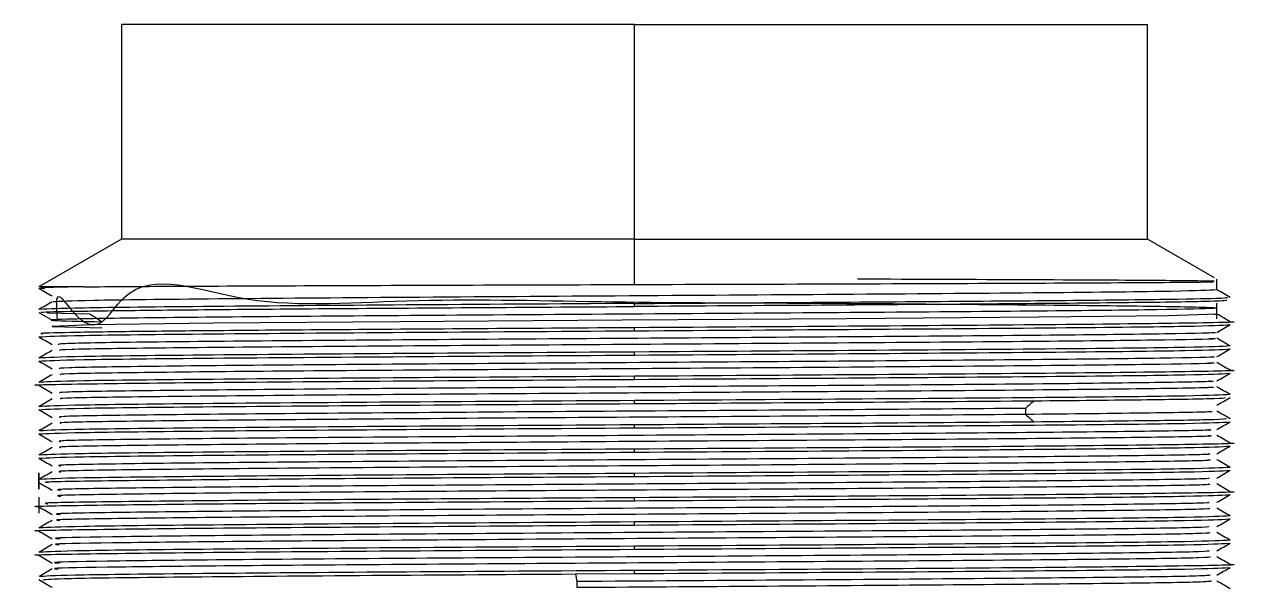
# Model space of a CAD drawing. Header units: millimetres. Extents: x 101 to 291, y 114 to 180.
# Drawn here: x 105.64 to 112.12, y 177.11 to 180.1 of the extents above; entities that cross this region are included whole.
import ezdxf

# ---------------------------------------------------------------- set-up
doc = ezdxf.new("R2010")
doc.units = ezdxf.units.MM

msp = doc.modelspace()

# ---------------------------------------------------------------- linework, layer by layer
at = {"color": 7, "linetype": 'Continuous', "lineweight": 25}
for p, q in [((106.1586, 180.0999), (106.1586, 178.9589)), ((108.8836, 180.0999), (106.1586, 180.0999)), ((108.8836, 178.9589), (108.8836, 180.0999)), ((108.8836, 180.0999), (111.6086, 180.0999)), ((111.6086, 178.9589), (111.6086, 180.0999)), ((106.1586, 178.9589), (105.72, 178.7057)), ((108.8836, 178.9589), (106.1586, 178.9589)), ((108.8836, 178.7178), (108.8836, 178.9589)), ((108.8836, 178.9589), (111.6086, 178.9589)), ((111.9646, 178.7534), (111.6086, 178.9589)), ((111.9772, 178.6894), (111.9772, 178.7468)), ((105.9609, 178.7057), (105.72, 178.7057)), ((108.8836, 178.6009), (108.8836, 178.617)), ((111.9772, 178.5355), (111.9772, 178.6178)), ((105.7207, 178.5684), (105.7914, 178.5276)), ((105.9919, 178.56), (105.7651, 178.5652)), ((108.8836, 178.4719), (108.8836, 178.488)), ((108.8836, 178.3429), (108.8836, 178.359)), ((108.8836, 178.2139), (108.8836, 178.23)), ((108.8836, 178.0849), (108.8836, 178.101)), ((110.9598, 178.0597), (110.9598, 178.0274)), ((108.8836, 177.9559), (108.8836, 177.972)), ((108.8836, 177.8269), (108.8836, 177.843)), ((105.72, 177.7165), (105.72, 177.6309)), ((105.72, 177.714), (105.72, 177.6309)), ((105.72, 177.6309), (105.72, 177.714)), ((108.8836, 177.6979), (108.8836, 177.714)), ((105.72, 177.5875), (105.72, 177.5019)), ((108.8836, 177.5689), (108.8836, 177.585)), ((108.8836, 177.4399), (108.8836, 177.456)), ((108.8836, 177.3109), (108.8836, 177.327)), ((108.5696, 177.1798), (108.8836, 177.1819)), ((108.5696, 177.1799), (108.5765, 177.1396)), ((108.8836, 177.1819), (108.8836, 177.198)), ((108.5765, 177.1395), (108.5765, 177.1073))]:
    msp.add_line(p, q, dxfattribs=at)
at = {"color": 7, "linetype": 'Continuous', "lineweight": 25, "flags": 128}
for points in [[(111.9615, 178.5607), (111.9769, 178.5601), (111.7193, 178.552), (111.0283, 178.5439), (110.0095, 178.5359), (108.8187, 178.5278), (107.6378, 178.5197), (106.6473, 178.5116), (105.9986, 178.5036), (105.7908, 178.4955), (106.0557, 178.4874), (106.0557, 178.4874)], [(105.9919, 178.5601), (106.0238, 178.5399), (106.0557, 178.5198)]]:
    msp.add_lwpolyline(points, dxfattribs=at)
at = {"color": 7, "linetype": 'Continuous', "lineweight": 25}
for points, knots in [([(105.8184, 178.5282), (105.8141, 178.5928), (105.8026, 178.7671), (105.9886, 178.3756), (106.2628, 178.8277), (106.7987, 178.5695), (107.7105, 178.6518), (108.7709, 178.6208), (109.8416, 178.6201), (110.8006, 178.6113), (111.5343, 178.6047), (111.9567, 178.5975), (112.0182, 178.5905), (111.7116, 178.5834), (111.0729, 178.5764), (110.1771, 178.5693), (109.1294, 178.5622), (108.0528, 178.5551), (107.0742, 178.5481), (106.3063, 178.541), (105.8475, 178.5339), (105.7215, 178.5269), (105.9443, 178.5221), (106.0557, 178.5198)], [0, 0, 0, 0, 0.023196, 0.062577, 0.076601, 0.127902, 0.179203, 0.230505, 0.281806, 0.333107, 0.384408, 0.435709, 0.487009, 0.538309, 0.589608, 0.640908, 0.692207, 0.743506, 0.794805, 0.846104, 0.897403, 0.948702, 1, 1, 1, 1]), ([(108.8836, 178.7178), (109.2427, 178.719), (109.9603, 178.7213), (110.9115, 178.7248), (111.6059, 178.7284), (111.9799, 178.7314), (111.9604, 178.7332), (111.9534, 178.7339)], [0, 0, 0, 0, 0.219521, 0.438617, 0.657284, 0.875524, 1, 1, 1, 1]), ([(111.962, 178.7354), (111.872, 178.7366), (111.6921, 178.7389), (111.0092, 178.7425), (110.3812, 178.7448), (110.0675, 178.746)], [0, 0, 0, 0, 0.3339894, 0.6673232, 1, 1, 1, 1]), ([(105.7198, 178.6977), (105.7316, 178.6909), (105.7551, 178.6773), (105.7787, 178.6637), (105.7905, 178.6569)], [0, 0, 0, 0, 0.5, 1, 1, 1, 1]), ([(105.9609, 178.7057), (105.8414, 178.7035), (105.6906, 178.7007), (105.7408, 178.698), (105.7512, 178.6974)], [0, 0, 0, 0, 0.79261, 1, 1, 1, 1]), ([(111.9773, 178.6894), (111.9284, 178.6867), (111.8306, 178.6813), (111.1069, 178.6732), (110.0772, 178.6651), (108.8566, 178.657), (107.6399, 178.649), (106.6224, 178.6409), (105.921, 178.6329), (105.8374, 178.6276), (105.7963, 178.625)], [0, 0, 0, 0, 0.125441, 0.250883, 0.376327, 0.501771, 0.627217, 0.752664, 0.878112, 1, 1, 1, 1]), ([(105.9609, 178.7057), (106.1057, 178.7067), (106.3951, 178.7087), (107.1091, 178.7117), (107.9556, 178.7148), (108.5744, 178.7168), (108.8836, 178.7178)], [0, 0, 0, 0, 0.250623, 0.500831, 0.750622, 1, 1, 1, 1]), ([(112.0474, 178.6491), (112.0356, 178.656), (112.012, 178.6696), (111.9885, 178.6832), (111.9767, 178.69)], [0, 0, 0, 0, 0.500011, 1, 1, 1, 1]), ([(105.7904, 178.6255), (105.7786, 178.6187), (105.755, 178.6051), (105.7315, 178.5914), (105.7197, 178.5846)], [0, 0, 0, 0, 0.500011, 1, 1, 1, 1]), ([(108.8836, 178.617), (108.469, 178.6143), (107.6399, 178.6089), (106.5947, 178.6009), (105.8686, 178.5929), (105.774, 178.5876), (105.7275, 178.585)], [0, 0, 0, 0, 0.251947, 0.503894, 0.75584, 1, 1, 1, 1]), ([(105.7412, 178.5686), (105.7353, 178.5692), (105.7108, 178.5714), (105.8665, 178.5754), (106.2018, 178.5805), (106.7157, 178.5856), (107.3592, 178.5907), (108.0974, 178.5958), (108.6215, 178.5992), (108.8836, 178.6009)], [0, 0, 0, 0, 0.050507, 0.208756, 0.367004, 0.525253, 0.683502, 0.841752, 1, 1, 1, 1]), ([(108.8836, 178.617), (109.1683, 178.6188), (109.7378, 178.6225), (110.5296, 178.6281), (111.2038, 178.6336), (111.7039, 178.6392), (112.0076, 178.6445), (112.0252, 178.6479), (112.0333, 178.6495)], [0, 0, 0, 0, 0.170584, 0.341168, 0.511753, 0.682336, 0.85292, 1, 1, 1, 1]), ([(112.0301, 178.6328), (112.0087, 178.6309), (111.963, 178.6268), (111.5093, 178.6205), (110.8018, 178.614), (109.8926, 178.6074), (109.2199, 178.6031), (108.8836, 178.6009)], [0, 0, 0, 0, 0.18049, 0.385368, 0.590245, 0.795122, 1, 1, 1, 1]), ([(112.0474, 178.5201), (112.0356, 178.5269), (112.012, 178.5405), (111.9885, 178.5541), (111.9767, 178.561)], [0, 0, 0, 0, 0.499972, 1, 1, 1, 1]), ([(105.7201, 178.4396), (105.7677, 178.4423), (105.8628, 178.4477), (106.5943, 178.4557), (107.64, 178.4638), (108.4691, 178.4692), (108.8836, 178.4719)], [0, 0, 0, 0, 0.249949, 0.499966, 0.749983, 1, 1, 1, 1]), ([(108.8836, 178.488), (108.6215, 178.4863), (108.0974, 178.4829), (107.3592, 178.4778), (106.7157, 178.4727), (106.2018, 178.4676), (105.8665, 178.4625), (105.7108, 178.4585), (105.7353, 178.4563), (105.7412, 178.4558)], [0, 0, 0, 0, 0.158297, 0.316595, 0.474892, 0.63319, 0.791487, 0.949785, 1, 1, 1, 1]), ([(112.0401, 178.5205), (112.0426, 178.5204), (112.1273, 178.5177), (111.8472, 178.5122), (111.1882, 178.5041), (110.1234, 178.4961), (109.2969, 178.4907), (108.8836, 178.488)], [0, 0, 0, 0, 0.00726, 0.255445, 0.50363, 0.751815, 1, 1, 1, 1]), ([(108.8836, 178.4719), (109.2982, 178.4746), (110.1273, 178.4799), (111.173, 178.488), (111.9045, 178.4961), (111.9996, 178.5014), (112.0471, 178.5041)], [0, 0, 0, 0, 0.250011, 0.500023, 0.750035, 1, 1, 1, 1]), ([(111.9767, 178.4634), (111.9886, 178.4702), (112.0122, 178.4839), (112.0359, 178.4975), (112.0477, 178.5044)], [0, 0, 0, 0, 0.4999886, 1, 1, 1, 1]), ([(105.7196, 178.4399), (105.7314, 178.433), (105.7551, 178.4194), (105.7787, 178.4057), (105.7905, 178.3989)], [0, 0, 0, 0, 0.5, 1, 1, 1, 1]), ([(111.9485, 178.4636), (111.9567, 178.4631), (112.0089, 178.4603), (111.7364, 178.455), (111.1399, 178.4479), (110.2366, 178.4407), (109.1777, 178.4335), (108.0816, 178.4263), (107.0804, 178.4191), (106.3094, 178.4119), (105.8437, 178.4052), (105.8287, 178.401), (105.8221, 178.3991)], [0, 0, 0, 0, 0.020822, 0.132284, 0.243745, 0.355206, 0.466665, 0.578125, 0.689583, 0.801041, 0.912498, 1, 1, 1, 1]), ([(111.9415, 178.4318), (111.9533, 178.4312), (112.0115, 178.4282), (111.7387, 178.4228), (111.1393, 178.4156), (110.2368, 178.4084), (109.1776, 178.4012), (108.0817, 178.394), (107.0801, 178.3868), (106.3103, 178.3796), (105.8515, 178.3731), (105.8351, 178.369), (105.8283, 178.3673)], [0, 0, 0, 0, 0.028204, 0.139664, 0.251124, 0.362582, 0.474041, 0.585498, 0.696955, 0.808412, 0.919867, 1, 1, 1, 1]), ([(112.0476, 178.3911), (112.0358, 178.3979), (112.0121, 178.4115), (111.9885, 178.4252), (111.9767, 178.432)], [0, 0, 0, 0, 0.499989, 1, 1, 1, 1]), ([(105.7906, 178.3675), (105.7787, 178.3607), (105.7551, 178.347), (105.7314, 178.3334), (105.7196, 178.3266)], [0, 0, 0, 0, 0.499989, 1, 1, 1, 1]), ([(108.8836, 178.359), (108.4691, 178.3563), (107.64, 178.3509), (106.5943, 178.3429), (105.8627, 178.3348), (105.7676, 178.3294), (105.7201, 178.3267)], [0, 0, 0, 0, 0.250011, 0.500023, 0.750035, 1, 1, 1, 1]), ([(105.7201, 178.3106), (105.7677, 178.3133), (105.8628, 178.3187), (106.5943, 178.3268), (107.64, 178.3348), (108.4691, 178.3402), (108.8836, 178.3429)], [0, 0, 0, 0, 0.249949, 0.499966, 0.749983, 1, 1, 1, 1]), ([(112.0471, 178.3912), (111.9996, 178.3886), (111.9045, 178.3832), (111.173, 178.3751), (110.1273, 178.3671), (109.2982, 178.3617), (108.8836, 178.359)], [0, 0, 0, 0, 0.249949, 0.499966, 0.749983, 1, 1, 1, 1]), ([(108.8836, 178.3429), (109.2982, 178.3456), (110.1273, 178.3509), (111.173, 178.359), (111.9045, 178.3671), (111.9996, 178.3724), (112.0471, 178.3751)], [0, 0, 0, 0, 0.250011, 0.500023, 0.750035, 1, 1, 1, 1]), ([(111.9768, 178.3344), (111.9887, 178.3412), (112.0123, 178.3549), (112.036, 178.3685), (112.0478, 178.3754)], [0, 0, 0, 0, 0.499989, 1, 1, 1, 1]), ([(105.7196, 178.3109), (105.7314, 178.304), (105.7551, 178.2904), (105.7787, 178.2767), (105.7905, 178.2699)], [0, 0, 0, 0, 0.4999887, 1, 1, 1, 1]), ([(111.9422, 178.3346), (111.9518, 178.334), (112.0006, 178.331), (111.7126, 178.3256), (111.0963, 178.3185), (110.1816, 178.3113), (109.1171, 178.3041), (108.023, 178.2969), (107.0305, 178.2897), (106.2756, 178.2825), (105.8331, 178.276), (105.8291, 178.2718), (105.8274, 178.2701)], [0, 0, 0, 0, 0.027236, 0.138666, 0.250096, 0.361527, 0.472959, 0.58439, 0.695823, 0.807255, 0.918687, 1, 1, 1, 1]), ([(111.9367, 178.3028), (111.9495, 178.302), (112.0038, 178.2989), (111.7147, 178.2934), (111.0958, 178.2862), (110.1817, 178.279), (109.117, 178.2718), (108.0231, 178.2646), (107.0302, 178.2574), (106.2766, 178.2502), (105.8403, 178.2438), (105.8345, 178.2399), (105.8322, 178.2383)], [0, 0, 0, 0, 0.034582, 0.146009, 0.257438, 0.368867, 0.480297, 0.591727, 0.703157, 0.814587, 0.926017, 1, 1, 1, 1]), ([(112.0477, 178.2621), (112.0359, 178.2689), (112.0122, 178.2826), (111.9886, 178.2962), (111.9767, 178.303)], [0, 0, 0, 0, 0.499972, 1, 1, 1, 1]), ([(105.7261, 178.1814), (105.7241, 178.1815), (105.6399, 178.1843), (105.9203, 178.1897), (106.5789, 178.1977), (107.6438, 178.2058), (108.4704, 178.2112), (108.8836, 178.2139)], [0, 0, 0, 0, 0.006285, 0.254714, 0.503142, 0.751572, 1, 1, 1, 1]), ([(105.7906, 178.2385), (105.7788, 178.2317), (105.7551, 178.218), (105.7315, 178.2044), (105.7197, 178.1975)], [0, 0, 0, 0, 0.499989, 1, 1, 1, 1]), ([(108.8836, 178.23), (108.469, 178.2273), (107.6399, 178.2219), (106.5947, 178.2139), (105.8687, 178.2059), (105.7741, 178.2006), (105.7275, 178.198)], [0, 0, 0, 0, 0.251959, 0.503919, 0.755878, 1, 1, 1, 1]), ([(112.0393, 178.2625), (112.042, 178.2624), (112.1273, 178.2597), (111.8474, 178.2542), (111.1882, 178.2461), (110.1234, 178.2381), (109.2969, 178.2327), (108.8836, 178.23)], [0, 0, 0, 0, 0.008175, 0.256131, 0.504087, 0.752044, 1, 1, 1, 1]), ([(108.8836, 178.2139), (109.2982, 178.2166), (110.1273, 178.2219), (111.1726, 178.23), (111.8995, 178.238), (111.9941, 178.2433), (112.0408, 178.2459)], [0, 0, 0, 0, 0.251665, 0.503331, 0.754996, 1, 1, 1, 1]), ([(111.9767, 178.2054), (111.9886, 178.2122), (112.0122, 178.2259), (112.0359, 178.2395), (112.0477, 178.2464)], [0, 0, 0, 0, 0.5, 1, 1, 1, 1]), ([(105.7195, 178.1819), (105.7313, 178.175), (105.7549, 178.1614), (105.7786, 178.1477), (105.7904, 178.1409)], [0, 0, 0, 0, 0.5, 1, 1, 1, 1]), ([(111.9374, 178.2056), (111.9476, 178.2049), (111.992, 178.2018), (111.6874, 178.1962), (111.0519, 178.1891), (110.126, 178.1819), (109.0563, 178.1747), (107.9648, 178.1675), (106.9814, 178.1603), (106.243, 178.1531), (105.8232, 178.1467), (105.8293, 178.1427), (105.8317, 178.1411)], [0, 0, 0, 0, 0.033289, 0.144759, 0.256229, 0.367698, 0.479168, 0.590638, 0.70211, 0.813581, 0.925053, 1, 1, 1, 1]), ([(111.9333, 178.1738), (111.9465, 178.1729), (111.9957, 178.1696), (111.6893, 178.164), (111.0515, 178.1568), (110.1261, 178.1496), (109.0563, 178.1424), (107.9649, 178.1352), (106.9811, 178.128), (106.2441, 178.1208), (105.8299, 178.1146), (105.8337, 178.1107), (105.8352, 178.1093)], [0, 0, 0, 0, 0.040591, 0.152058, 0.263524, 0.374991, 0.486458, 0.597926, 0.709394, 0.820863, 0.932332, 1, 1, 1, 1]), ([(112.0477, 178.1331), (112.0358, 178.1399), (112.0122, 178.1535), (111.9885, 178.1672), (111.9767, 178.174)], [0, 0, 0, 0, 0.5, 1, 1, 1, 1]), ([(105.7905, 178.1095), (105.7787, 178.1027), (105.7551, 178.089), (105.7314, 178.0754), (105.7196, 178.0686)], [0, 0, 0, 0, 0.5000001, 1, 1, 1, 1]), ([(108.8836, 178.101), (108.4691, 178.0983), (107.64, 178.0929), (106.5943, 178.0849), (105.8627, 178.0768), (105.7676, 178.0714), (105.7201, 178.0688)], [0, 0, 0, 0, 0.250011, 0.500023, 0.750035, 1, 1, 1, 1]), ([(105.7201, 178.0526), (105.7677, 178.0553), (105.8628, 178.0607), (106.5943, 178.0687), (107.64, 178.0768), (108.4691, 178.0822), (108.8836, 178.0849)], [0, 0, 0, 0, 0.2499493, 0.4999659, 0.7499834, 1, 1, 1, 1]), ([(112.0471, 178.1332), (111.9996, 178.1306), (111.9045, 178.1252), (111.173, 178.1171), (110.1273, 178.1091), (109.2982, 178.1037), (108.8836, 178.101)], [0, 0, 0, 0, 0.249949, 0.499966, 0.749983, 1, 1, 1, 1]), ([(108.8836, 178.0849), (109.2755, 178.0874), (110.0593, 178.0924), (110.6909, 178.0975), (111.0067, 178.1)], [0, 0, 0, 0, 0.499999, 1, 1, 1, 1]), ([(111.0067, 178.1), (110.9988, 178.0933), (110.9832, 178.0799), (110.9676, 178.0664), (110.9598, 178.0597)], [0, 0, 0, 0, 0.500015, 1, 1, 1, 1]), ([(111.0067, 178.1), (111.2214, 178.102), (111.651, 178.1062), (111.9985, 178.1119), (112.0152, 178.1155), (112.0225, 178.1171)], [0, 0, 0, 0, 0.360053, 0.720107, 1, 1, 1, 1]), ([(111.9767, 178.0764), (111.9885, 178.0832), (112.0122, 178.0969), (112.0358, 178.1105), (112.0476, 178.1174)], [0, 0, 0, 0, 0.500011, 1, 1, 1, 1]), ([(105.7196, 178.0529), (105.7314, 178.046), (105.7551, 178.0324), (105.7787, 178.0187), (105.7905, 178.0119)], [0, 0, 0, 0, 0.499989, 1, 1, 1, 1]), ([(110.9598, 178.0597), (110.6674, 178.0573), (110.0826, 178.0525), (108.9921, 178.0453), (107.9077, 178.0381), (106.9326, 178.0309), (106.2114, 178.0237), (105.8132, 178.0174), (105.8287, 178.0136), (105.8347, 178.0121)], [0, 0, 0, 0, 0.1510867, 0.3021738, 0.4532615, 0.6043498, 0.7554392, 0.9065289, 1, 1, 1, 1]), ([(110.9598, 178.0274), (110.6674, 178.025), (110.0826, 178.0202), (108.9921, 178.013), (107.9078, 178.0058), (106.9323, 177.9986), (106.2125, 177.9914), (105.8193, 177.9853), (105.8322, 177.9816), (105.8368, 177.9803)], [0, 0, 0, 0, 0.15258, 0.305162, 0.457743, 0.610326, 0.762909, 0.915492, 1, 1, 1, 1]), ([(111.9326, 178.0445), (111.9438, 178.0436), (111.9842, 178.0403), (111.675, 178.0346), (111.1982, 178.0298), (110.9598, 178.0274)], [0, 0, 0, 0, 0.161197, 0.580599, 1, 1, 1, 1]), ([(110.9598, 178.0274), (110.9676, 178.0207), (110.9832, 178.0072), (110.9988, 177.9938), (111.0067, 177.9871)], [0, 0, 0, 0, 0.499985, 1, 1, 1, 1]), ([(112.0476, 178.004), (112.0358, 178.0109), (112.0121, 178.0245), (111.9885, 178.0382), (111.9766, 178.045)], [0, 0, 0, 0, 0.5, 1, 1, 1, 1]), ([(105.7906, 177.9805), (105.7788, 177.9737), (105.7552, 177.9601), (105.7316, 177.9465), (105.7198, 177.9396)], [0, 0, 0, 0, 0.5, 1, 1, 1, 1]), ([(105.7201, 177.9236), (105.7677, 177.9263), (105.8628, 177.9317), (106.5943, 177.9397), (107.64, 177.9478), (108.4691, 177.9532), (108.8836, 177.9559)], [0, 0, 0, 0, 0.249949, 0.499966, 0.749983, 1, 1, 1, 1]), ([(108.8836, 177.972), (108.469, 177.9693), (107.6399, 177.9639), (106.5947, 177.9559), (105.8685, 177.9479), (105.7739, 177.9426), (105.7273, 177.94)], [0, 0, 0, 0, 0.251907, 0.503814, 0.755721, 1, 1, 1, 1]), ([(108.8836, 177.9559), (109.2982, 177.9586), (110.1273, 177.9639), (111.173, 177.972), (111.9045, 177.9801), (111.9996, 177.9854), (112.0471, 177.9881)], [0, 0, 0, 0, 0.250011, 0.500023, 0.750035, 1, 1, 1, 1]), ([(111.0067, 177.9871), (110.6909, 177.9846), (110.0593, 177.9795), (109.2755, 177.9745), (108.8836, 177.972)], [0, 0, 0, 0, 0.500001, 1, 1, 1, 1]), ([(112.0256, 178.0045), (112.0183, 178.0028), (112.002, 177.9991), (111.6513, 177.9933), (111.2216, 177.9892), (111.0067, 177.9871)], [0, 0, 0, 0, 0.289847, 0.644924, 1, 1, 1, 1]), ([(111.9767, 177.9474), (111.9886, 177.9542), (112.0122, 177.9679), (112.0359, 177.9815), (112.0477, 177.9884)], [0, 0, 0, 0, 0.499989, 1, 1, 1, 1]), ([(105.7195, 177.9239), (105.7313, 177.917), (105.755, 177.9034), (105.7786, 177.8897), (105.7904, 177.8829)], [0, 0, 0, 0, 0.500011, 1, 1, 1, 1]), ([(111.9314, 177.9476), (111.9409, 177.9466), (111.9739, 177.9432), (111.6337, 177.9375), (110.9609, 177.9303), (110.0135, 177.9231), (108.9347, 177.9159), (107.8493, 177.9087), (106.8852, 177.9015), (106.1809, 177.8943), (105.8039, 177.8882), (105.828, 177.8844), (105.8367, 177.8831)], [0, 0, 0, 0, 0.045509, 0.156977, 0.268445, 0.379914, 0.491382, 0.602851, 0.714319, 0.825788, 0.937258, 1, 1, 1, 1]), ([(111.93, 177.9158), (111.9418, 177.9146), (111.9787, 177.9111), (111.6352, 177.9052), (110.9606, 177.898), (110.0136, 177.8908), (108.9346, 177.8836), (107.8494, 177.8764), (106.8848, 177.8692), (106.1821, 177.862), (105.8094, 177.8561), (105.8304, 177.8525), (105.8374, 177.8513)], [0, 0, 0, 0, 0.052693, 0.164157, 0.275622, 0.387086, 0.49855, 0.610014, 0.721479, 0.832944, 0.94441, 1, 1, 1, 1]), ([(112.0475, 177.8751), (112.0357, 177.8819), (112.0121, 177.8956), (111.9886, 177.9092), (111.9768, 177.916)], [0, 0, 0, 0, 0.500011, 1, 1, 1, 1]), ([(105.7905, 177.8515), (105.7787, 177.8447), (105.7551, 177.8311), (105.7315, 177.8175), (105.7197, 177.8106)], [0, 0, 0, 0, 0.500011, 1, 1, 1, 1]), ([(105.7201, 177.7946), (105.7677, 177.7973), (105.8628, 177.8027), (106.5943, 177.8107), (107.64, 177.8188), (108.4691, 177.8242), (108.8836, 177.8269)], [0, 0, 0, 0, 0.249949, 0.499966, 0.749983, 1, 1, 1, 1]), ([(108.8836, 177.843), (108.469, 177.8403), (107.6399, 177.8349), (106.5947, 177.8269), (105.8684, 177.8189), (105.7738, 177.8136), (105.7273, 177.811)], [0, 0, 0, 0, 0.251888, 0.503777, 0.755666, 1, 1, 1, 1]), ([(112.0401, 177.8755), (112.0426, 177.8754), (112.1273, 177.8726), (111.8472, 177.8672), (111.1883, 177.8591), (110.1234, 177.8511), (109.2969, 177.8457), (108.8836, 177.843)], [0, 0, 0, 0, 0.007254, 0.255441, 0.503627, 0.751814, 1, 1, 1, 1]), ([(108.8836, 177.8269), (109.2982, 177.8296), (110.1273, 177.8349), (111.173, 177.843), (111.9045, 177.8511), (111.9996, 177.8564), (112.0471, 177.8591)], [0, 0, 0, 0, 0.250011, 0.500023, 0.750035, 1, 1, 1, 1]), ([(111.9767, 177.8184), (111.9885, 177.8252), (112.0121, 177.8389), (112.0358, 177.8525), (112.0476, 177.8593)], [0, 0, 0, 0, 0.5, 1, 1, 1, 1]), ([(105.7195, 177.7948), (105.7313, 177.788), (105.755, 177.7744), (105.7786, 177.7607), (105.7905, 177.7539)], [0, 0, 0, 0, 0.4999492, 1, 1, 1, 1]), ([(111.9301, 177.8186), (111.9384, 177.8175), (111.9646, 177.814), (111.6052, 177.8081), (110.9144, 177.8009), (109.9566, 177.7937), (108.8738, 177.7865), (107.7921, 177.7793), (106.8381, 177.7721), (106.1513, 177.7649), (105.7945, 177.7589), (105.8266, 177.7553), (105.8375, 177.7541)], [0, 0, 0, 0, 0.0515668, 0.1630146, 0.2744613, 0.3859083, 0.4973535, 0.6087986, 0.720243, 0.8316869, 0.94313, 1, 1, 1, 1]), ([(111.9301, 177.7868), (111.9403, 177.7855), (111.9698, 177.7818), (111.6066, 177.7758), (110.9141, 177.7686), (109.9567, 177.7614), (108.8737, 177.7542), (107.7921, 177.747), (106.8377, 177.7398), (106.1527, 177.7326), (105.7995, 177.7268), (105.8281, 177.7233), (105.8369, 177.7223)], [0, 0, 0, 0, 0.058702, 0.17015, 0.281597, 0.393044, 0.50449, 0.615936, 0.72738, 0.838824, 0.950268, 1, 1, 1, 1]), ([(112.0475, 177.7461), (112.0357, 177.7529), (112.0121, 177.7666), (111.9885, 177.7802), (111.9767, 177.787)], [0, 0, 0, 0, 0.500011, 1, 1, 1, 1]), ([(105.7904, 177.7225), (105.7786, 177.7157), (105.755, 177.7021), (105.7314, 177.6884), (105.7196, 177.6816)], [0, 0, 0, 0, 0.499972, 1, 1, 1, 1]), ([(108.8836, 177.714), (108.469, 177.7113), (107.6399, 177.7059), (106.5947, 177.6979), (105.8679, 177.6899), (105.7733, 177.6846), (105.7266, 177.682)], [0, 0, 0, 0, 0.251715, 0.503432, 0.755147, 1, 1, 1, 1]), ([(105.7687, 177.6656), (105.7578, 177.6667), (105.7229, 177.6702), (106.0818, 177.6761), (106.7847, 177.6834), (107.7681, 177.6906), (108.5118, 177.6955), (108.8836, 177.6979)], [0, 0, 0, 0, 0.1012104, 0.325908, 0.5506054, 0.7753031, 1, 1, 1, 1]), ([(112.0471, 177.7462), (111.9996, 177.7436), (111.9045, 177.7382), (111.173, 177.7301), (110.1273, 177.7221), (109.2982, 177.7167), (108.8836, 177.714)], [0, 0, 0, 0, 0.249949, 0.499966, 0.749983, 1, 1, 1, 1]), ([(108.8836, 177.6979), (109.2982, 177.7006), (110.1273, 177.7059), (111.173, 177.714), (111.9045, 177.7221), (111.9996, 177.7274), (112.0471, 177.7301)], [0, 0, 0, 0, 0.250011, 0.500023, 0.750035, 1, 1, 1, 1]), ([(111.9767, 177.6894), (111.9885, 177.6962), (112.0122, 177.7099), (112.0359, 177.7235), (112.0477, 177.7303)], [0, 0, 0, 0, 0.5000507, 1, 1, 1, 1]), ([(105.7196, 177.6658), (105.7315, 177.659), (105.7551, 177.6453), (105.7788, 177.6317), (105.7906, 177.6248)], [0, 0, 0, 0, 0.500028, 1, 1, 1, 1]), ([(111.9299, 177.6896), (111.9362, 177.6883), (111.9548, 177.6847), (111.5754, 177.6787), (110.8671, 177.6715), (109.8993, 177.6643), (108.8129, 177.6571), (107.7353, 177.6499), (106.7917, 177.6427), (106.1228, 177.6355), (105.7855, 177.6296), (105.8247, 177.6262), (105.837, 177.6251)], [0, 0, 0, 0, 0.057729, 0.16915, 0.280572, 0.391995, 0.503418, 0.614842, 0.726266, 0.83769, 0.949113, 1, 1, 1, 1]), ([(111.9311, 177.6578), (111.9391, 177.6564), (111.9606, 177.6526), (111.5768, 177.6464), (110.8668, 177.6392), (109.8995, 177.632), (108.8129, 177.6248), (107.7353, 177.6176), (106.7915, 177.6104), (106.1236, 177.6033), (105.7878, 177.5974), (105.825, 177.594), (105.836, 177.593)], [0, 0, 0, 0, 0.0646797, 0.1757195, 0.2867604, 0.3978015, 0.5088439, 0.6198862, 0.7309288, 0.8419712, 0.9530136, 1, 1, 1, 1]), ([(112.0475, 177.6171), (112.0357, 177.6239), (112.0121, 177.6376), (111.9885, 177.6512), (111.9767, 177.658)], [0, 0, 0, 0, 0.499989, 1, 1, 1, 1]), ([(105.7278, 177.5364), (105.7251, 177.5365), (105.6399, 177.5392), (105.9199, 177.5447), (106.579, 177.5527), (107.6438, 177.5608), (108.4703, 177.5662), (108.8836, 177.5689)], [0, 0, 0, 0, 0.007949, 0.255962, 0.503974, 0.751988, 1, 1, 1, 1]), ([(108.8836, 177.585), (108.5118, 177.5826), (107.7682, 177.5778), (106.7845, 177.5705), (106.0825, 177.5633), (105.725, 177.5574), (105.7583, 177.554), (105.7681, 177.553)], [0, 0, 0, 0, 0.2261171, 0.452235, 0.6783526, 0.9044703, 1, 1, 1, 1]), ([(112.0404, 177.6175), (112.0427, 177.6174), (112.1273, 177.6146), (111.8471, 177.6092), (111.1883, 177.6011), (110.1234, 177.5931), (109.2969, 177.5877), (108.8836, 177.585)], [0, 0, 0, 0, 0.007001, 0.255251, 0.5035, 0.751751, 1, 1, 1, 1]), ([(108.8836, 177.5689), (109.2982, 177.5716), (110.1274, 177.5769), (111.1725, 177.585), (111.8987, 177.593), (111.9933, 177.5983), (112.0398, 177.6009)], [0, 0, 0, 0, 0.251928, 0.503856, 0.755784, 1, 1, 1, 1]), ([(111.9766, 177.5604), (111.9885, 177.5672), (112.0121, 177.5808), (112.0358, 177.5945), (112.0476, 177.6013)], [0, 0, 0, 0, 0.4999887, 1, 1, 1, 1]), ([(105.7195, 177.5368), (105.7313, 177.53), (105.755, 177.5163), (105.7787, 177.5027), (105.7905, 177.4958)], [0, 0, 0, 0, 0.5, 1, 1, 1, 1]), ([(111.9308, 177.5606), (111.9345, 177.5592), (111.9446, 177.5554), (111.5446, 177.5493), (110.819, 177.5421), (109.8416, 177.5349), (108.7521, 177.5277), (107.6789, 177.5205), (106.7462, 177.5133), (106.0956, 177.5061), (105.777, 177.5004), (105.8226, 177.497), (105.8357, 177.4961)], [0, 0, 0, 0, 0.063683, 0.175119, 0.286556, 0.397992, 0.509427, 0.620862, 0.732296, 0.84373, 0.955162, 1, 1, 1, 1]), ([(111.9335, 177.5288), (111.9384, 177.5272), (111.9509, 177.5233), (111.5459, 177.517), (110.8188, 177.5098), (109.8417, 177.5026), (108.752, 177.4954), (107.679, 177.4882), (106.7457, 177.481), (106.0973, 177.4739), (105.781, 177.4683), (105.822, 177.4651), (105.8324, 177.4642)], [0, 0, 0, 0, 0.070925, 0.182364, 0.293803, 0.405241, 0.516679, 0.628117, 0.739553, 0.850989, 0.962424, 1, 1, 1, 1]), ([(112.0477, 177.488), (112.0358, 177.4948), (112.0122, 177.5085), (111.9885, 177.5222), (111.9767, 177.529)], [0, 0, 0, 0, 0.4999887, 1, 1, 1, 1]), ([(105.7277, 177.4074), (105.7251, 177.4075), (105.6399, 177.4102), (105.9199, 177.4157), (106.579, 177.4237), (107.6438, 177.4318), (108.4703, 177.4372), (108.8836, 177.4399)], [0, 0, 0, 0, 0.007919, 0.255939, 0.503959, 0.75198, 1, 1, 1, 1]), ([(105.7904, 177.4645), (105.7786, 177.4576), (105.7549, 177.444), (105.7312, 177.4303), (105.7194, 177.4235)], [0, 0, 0, 0, 0.500051, 1, 1, 1, 1]), ([(108.8836, 177.456), (108.469, 177.4533), (107.6399, 177.4479), (106.5946, 177.4399), (105.8676, 177.4319), (105.7729, 177.4266), (105.7262, 177.424)], [0, 0, 0, 0, 0.251605, 0.503211, 0.754817, 1, 1, 1, 1]), ([(112.0471, 177.4882), (111.9996, 177.4856), (111.9045, 177.4802), (111.173, 177.4721), (110.1273, 177.4641), (109.2982, 177.4587), (108.8836, 177.456)], [0, 0, 0, 0, 0.249949, 0.499966, 0.749983, 1, 1, 1, 1]), ([(108.8836, 177.4399), (109.2982, 177.4426), (110.1274, 177.4479), (111.1725, 177.456), (111.8986, 177.464), (111.9932, 177.4693), (112.0398, 177.4719)], [0, 0, 0, 0, 0.251941, 0.503882, 0.755823, 1, 1, 1, 1]), ([(111.9767, 177.4313), (111.9885, 177.4382), (112.0122, 177.4518), (112.0358, 177.4655), (112.0476, 177.4723)], [0, 0, 0, 0, 0.500011, 1, 1, 1, 1]), ([(105.7196, 177.4078), (105.7315, 177.401), (105.7551, 177.3873), (105.7788, 177.3737), (105.7906, 177.3668)], [0, 0, 0, 0, 0.500011, 1, 1, 1, 1]), ([(111.9328, 177.4316), (111.9332, 177.4301), (111.934, 177.4262), (111.5127, 177.4199), (110.7703, 177.4127), (109.7836, 177.4055), (108.6913, 177.3983), (107.6231, 177.3911), (106.7013, 177.3839), (106.0695, 177.3767), (105.7688, 177.3711), (105.8198, 177.3679), (105.8329, 177.3671)], [0, 0, 0, 0, 0.06984, 0.181277, 0.292716, 0.404154, 0.515594, 0.627034, 0.738475, 0.849916, 0.961357, 1, 1, 1, 1]), ([(111.9368, 177.3998), (111.938, 177.3981), (111.941, 177.394), (111.5138, 177.3876), (110.77, 177.3804), (109.7837, 177.3732), (108.6912, 177.366), (107.6232, 177.3588), (106.7008, 177.3517), (106.0714, 177.3445), (105.7723, 177.339), (105.8181, 177.3359), (105.8282, 177.3353)], [0, 0, 0, 0, 0.077135, 0.188575, 0.300017, 0.411459, 0.522901, 0.634345, 0.745789, 0.857233, 0.968678, 1, 1, 1, 1]), ([(112.0477, 177.359), (112.0358, 177.3658), (112.0122, 177.3795), (111.9885, 177.3932), (111.9767, 177.4)], [0, 0, 0, 0, 0.500011, 1, 1, 1, 1]), ([(105.7275, 177.2784), (105.725, 177.2785), (105.64, 177.2813), (105.9199, 177.2867), (106.579, 177.2948), (107.6438, 177.3028), (108.4703, 177.3082), (108.8836, 177.3109)], [0, 0, 0, 0, 0.007718, 0.255788, 0.503859, 0.75193, 1, 1, 1, 1]), ([(105.7905, 177.3355), (105.7787, 177.3287), (105.755, 177.315), (105.7313, 177.3013), (105.7195, 177.2945)], [0, 0, 0, 0, 0.4999886, 1, 1, 1, 1]), ([(108.8836, 177.327), (108.469, 177.3243), (107.6399, 177.3189), (106.5946, 177.3109), (105.8677, 177.3029), (105.773, 177.2976), (105.7263, 177.295)], [0, 0, 0, 0, 0.251644, 0.503289, 0.754933, 1, 1, 1, 1]), ([(112.0471, 177.3592), (111.9996, 177.3566), (111.9045, 177.3512), (111.173, 177.3431), (110.1273, 177.3351), (109.2982, 177.3297), (108.8836, 177.327)], [0, 0, 0, 0, 0.249949, 0.499966, 0.749983, 1, 1, 1, 1]), ([(108.8836, 177.3109), (109.2982, 177.3136), (110.1274, 177.3189), (111.1725, 177.327), (111.8983, 177.335), (111.9928, 177.3403), (112.0393, 177.3429)], [0, 0, 0, 0, 0.252057, 0.504114, 0.756171, 1, 1, 1, 1]), ([(111.9767, 177.3023), (111.9886, 177.3092), (112.0122, 177.3228), (112.0359, 177.3365), (112.0477, 177.3433)], [0, 0, 0, 0, 0.500011, 1, 1, 1, 1]), ([(105.7196, 177.2788), (105.7315, 177.272), (105.7551, 177.2583), (105.7788, 177.2447), (105.7906, 177.2378)], [0, 0, 0, 0, 0.4999886, 1, 1, 1, 1]), ([(111.9413, 177.2707), (111.9381, 177.269), (111.9305, 177.2648), (111.4807, 177.2582), (110.7206, 177.251), (109.7253, 177.2438), (108.6305, 177.2366), (107.5678, 177.2294), (106.6567, 177.2223), (106.0468, 177.2151), (105.764, 177.2097), (105.8138, 177.2068), (105.823, 177.2063)], [0, 0, 0, 0, 0.083171, 0.194649, 0.306127, 0.417605, 0.529083, 0.640561, 0.75204, 0.863518, 0.974998, 1, 1, 1, 1]), ([(111.9359, 177.3026), (111.9322, 177.3009), (111.923, 177.2969), (111.4797, 177.2905), (110.7208, 177.2833), (109.7252, 177.2761), (108.6306, 177.2689), (107.5677, 177.2617), (106.6573, 177.2545), (106.0448, 177.2474), (105.7611, 177.2419), (105.8166, 177.2388), (105.8291, 177.2381)], [0, 0, 0, 0, 0.075829, 0.187304, 0.29878, 0.410255, 0.52173, 0.633206, 0.744682, 0.856158, 0.967635, 1, 1, 1, 1]), ([(112.0478, 177.23), (112.036, 177.2368), (112.0123, 177.2505), (111.9887, 177.2641), (111.9768, 177.271)], [0, 0, 0, 0, 0.499989, 1, 1, 1, 1]), ([(105.7906, 177.2065), (105.7787, 177.1997), (105.7551, 177.186), (105.7314, 177.1723), (105.7196, 177.1655)], [0, 0, 0, 0, 0.5, 1, 1, 1, 1]), ([(108.8836, 177.198), (108.469, 177.1953), (107.6399, 177.1899), (106.5947, 177.1819), (105.8679, 177.1739), (105.7733, 177.1686), (105.7266, 177.166)], [0, 0, 0, 0, 0.251717, 0.503436, 0.755153, 1, 1, 1, 1]), ([(105.7404, 177.1494), (105.7638, 177.1517), (105.8134, 177.1567), (106.4351, 177.1642), (107.3842, 177.172), (108.1744, 177.1772), (108.5696, 177.1798)], [0, 0, 0, 0, 0.231151, 0.487434, 0.743717, 1, 1, 1, 1]), ([(112.041, 177.2305), (112.0431, 177.2304), (112.1273, 177.2276), (111.8469, 177.2222), (111.1883, 177.2141), (110.1234, 177.2061), (109.2969, 177.2007), (108.8836, 177.198)], [0, 0, 0, 0, 0.0063485, 0.2547612, 0.5031739, 0.7515874, 1, 1, 1, 1]), ([(108.8836, 177.1819), (109.2982, 177.1846), (110.1274, 177.1899), (111.1725, 177.198), (111.8983, 177.206), (111.9929, 177.2113), (112.0394, 177.2139)], [0, 0, 0, 0, 0.252041, 0.504083, 0.756125, 1, 1, 1, 1]), ([(111.9767, 177.1733), (111.9885, 177.1802), (112.0122, 177.1938), (112.0358, 177.2075), (112.0477, 177.2143)], [0, 0, 0, 0, 0.500011, 1, 1, 1, 1]), ([(105.7199, 177.1497), (105.7316, 177.1429), (105.7552, 177.1293), (105.7788, 177.1157), (105.7906, 177.1088)], [0, 0, 0, 0, 0.499989, 1, 1, 1, 1]), ([(111.9405, 177.1736), (111.932, 177.1718), (111.9121, 177.1676), (111.4457, 177.1611), (110.6713, 177.1539), (109.6647, 177.1467), (108.9392, 177.1419), (108.5765, 177.1395)], [0, 0, 0, 0, 0.15541, 0.36656, 0.577707, 0.788853, 1, 1, 1, 1]), ([(111.9473, 177.1418), (111.9389, 177.1398), (111.9201, 177.1355), (111.4467, 177.1288), (110.6711, 177.1216), (109.6648, 177.1144), (108.9393, 177.1096), (108.5765, 177.1072)], [0, 0, 0, 0, 0.1670559, 0.3752936, 0.5835302, 0.7917644, 1, 1, 1, 1]), ([(112.0478, 177.101), (112.0359, 177.1078), (112.0123, 177.1215), (111.9886, 177.1352), (111.9768, 177.142)], [0, 0, 0, 0, 0.499989, 1, 1, 1, 1])]:
    msp.add_open_spline(points, degree=3, knots=knots, dxfattribs=at)

doc.saveas('drawing.dxf')
